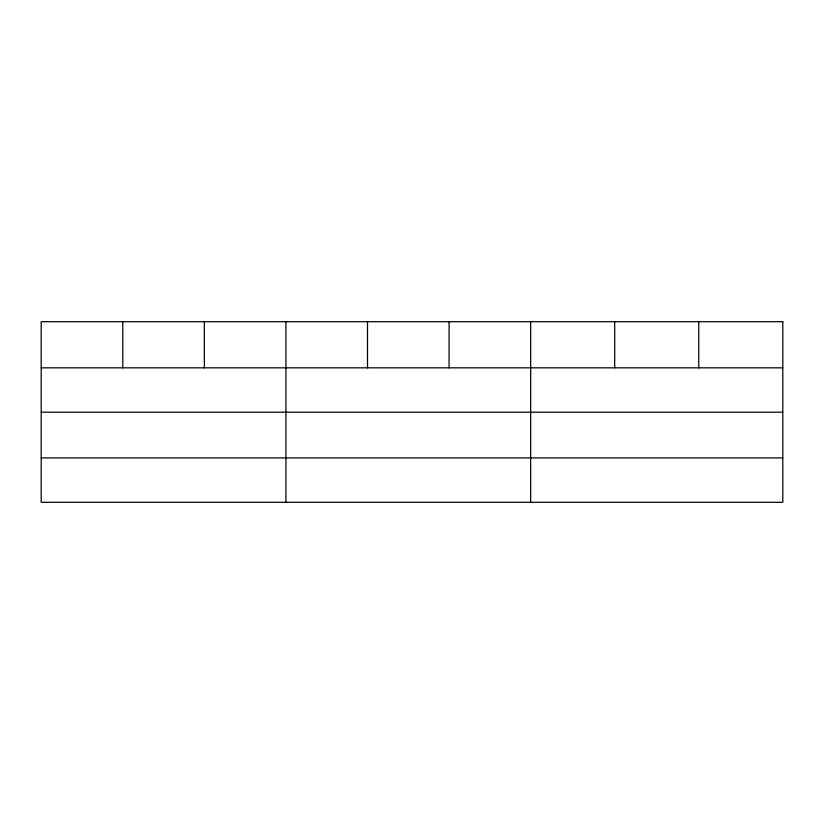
<?xml version="1.0" encoding="UTF-8"?>
<svg xmlns="http://www.w3.org/2000/svg" width="824" height="824" viewBox="0 0 824 824"><rect width="100%" height="100%" fill="white"/><g stroke="black" fill="none" stroke-linecap="round" stroke-linejoin="round"><path stroke-width="1.24" d="M41.2 367.834L782.8 367.834M41.2 412.206L782.8 412.206M41.2 457.928L782.8 457.928M698.752 321.7L698.752 367.834M614.704 321.7L614.704 367.834M530.656 321.7L530.656 502.3M449.08 321.7L449.08 367.834M367.504 321.7L367.504 367.834M285.928 321.7L285.928 502.3M204.352 321.7L204.352 367.834M122.776 321.7L122.776 367.834M782.8 321.7L41.2 321.7L41.2 502.3L782.8 502.3L782.8 321.7"/></g></svg>
